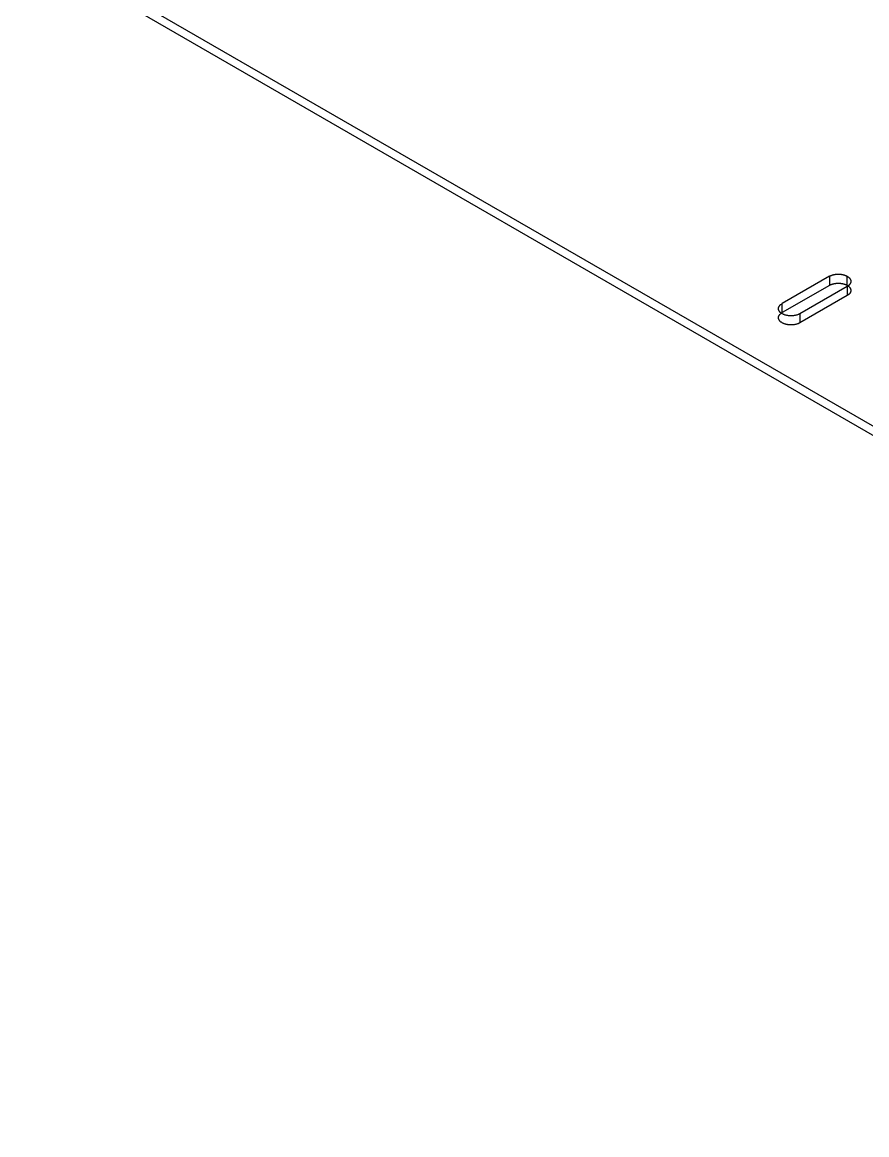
# Model space of a CAD drawing. Header units: inches. Extents: x 4 to 268, y 4 to 172.
# Drawn here: x 72.22 to 78.7, y 17.67 to 26.21 of the extents above; entities that cross this region are included whole.
import ezdxf

# ---------------------------------------------------------------- set-up
doc = ezdxf.new("R2010")
doc.units = ezdxf.units.IN
doc.header["$MEASUREMENT"] = 0

msp = doc.modelspace()

# ---------------------------------------------------------------- linework, layer by layer
at = {"layer": 'OUTLINE'}
for p, q in [((72.2222, 26.8785), (88.0561, 17.7365)), ((72.2222, 26.8086), (88.0561, 17.6667)), ((78.4249, 24.2633), (78.4267, 24.2642)), ((78.4267, 24.2642), (78.4286, 24.265)), ((78.4286, 24.265), (78.4305, 24.2658)), ((78.4305, 24.2658), (78.4325, 24.2666)), ((78.4325, 24.2666), (78.4345, 24.2673)), ((78.4345, 24.2673), (78.4365, 24.268)), ((78.4365, 24.268), (78.4385, 24.2687)), ((78.4385, 24.2687), (78.4406, 24.2694)), ((78.4406, 24.2694), (78.4427, 24.27)), ((78.4427, 24.27), (78.4448, 24.2706)), ((78.4448, 24.2706), (78.4469, 24.2712)), ((78.4469, 24.2712), (78.4491, 24.2717)), ((78.4491, 24.2717), (78.4513, 24.2722)), ((78.4513, 24.2722), (78.4535, 24.2727)), ((78.4535, 24.2727), (78.4557, 24.2731)), ((78.4557, 24.2731), (78.458, 24.2735)), ((78.458, 24.2735), (78.4603, 24.2739)), ((78.4603, 24.2739), (78.4625, 24.2743)), ((78.4625, 24.2743), (78.4648, 24.2746)), ((78.4648, 24.2746), (78.4672, 24.2749)), ((78.4672, 24.2749), (78.4695, 24.2751)), ((78.4695, 24.2751), (78.4718, 24.2753)), ((78.4718, 24.2753), (78.4741, 24.2755)), ((78.4741, 24.2755), (78.4765, 24.2757)), ((78.4765, 24.2757), (78.4788, 24.2758)), ((78.4788, 24.2758), (78.4812, 24.2759)), ((78.4812, 24.2759), (78.4836, 24.2759)), ((78.4836, 24.2759), (78.4859, 24.2759)), ((78.4859, 24.2759), (78.4883, 24.2759)), ((78.4883, 24.2759), (78.4906, 24.2759)), ((78.4906, 24.2759), (78.493, 24.2758)), ((78.493, 24.2758), (78.4953, 24.2757)), ((78.4953, 24.2757), (78.4977, 24.2755)), ((78.4977, 24.2755), (78.5, 24.2753)), ((78.5, 24.2753), (78.5024, 24.2751)), ((78.5024, 24.2751), (78.5047, 24.2749)), ((78.5047, 24.2749), (78.507, 24.2746)), ((78.507, 24.2746), (78.5093, 24.2743)), ((78.5093, 24.2743), (78.5116, 24.2739)), ((78.5116, 24.2739), (78.5138, 24.2735)), ((78.5138, 24.2735), (78.5161, 24.2731)), ((78.5161, 24.2731), (78.5183, 24.2727)), ((78.5183, 24.2727), (78.5205, 24.2722)), ((78.5205, 24.2722), (78.5227, 24.2717)), ((78.5227, 24.2717), (78.5249, 24.2712)), ((78.5249, 24.2712), (78.527, 24.2706)), ((78.527, 24.2706), (78.5292, 24.27)), ((78.5292, 24.27), (78.5313, 24.2694)), ((78.5313, 24.2694), (78.5333, 24.2687)), ((78.5333, 24.2687), (78.5354, 24.268)), ((78.5354, 24.268), (78.5374, 24.2673)), ((78.5374, 24.2673), (78.5394, 24.2666)), ((78.5394, 24.2666), (78.5413, 24.2658)), ((78.5413, 24.2658), (78.5432, 24.265)), ((78.5432, 24.265), (78.5451, 24.2642)), ((78.5451, 24.2642), (78.5469, 24.2633)), ((78.4179, 24.2597), (78.0551, 24.0502)), ((78.4179, 24.1898), (78.0551, 23.9804)), ((78.5539, 24.1811), (78.1911, 23.9716)), ((78.4179, 24.2597), (78.4196, 24.2606)), ((78.4179, 24.2597), (78.4179, 24.1898)), ((78.4179, 24.1898), (78.4196, 24.1908)), ((78.4196, 24.2606), (78.4213, 24.2615)), ((78.4196, 24.1908), (78.4213, 24.1917)), ((78.4213, 24.2615), (78.4231, 24.2624)), ((78.4213, 24.1917), (78.4231, 24.1926)), ((78.4231, 24.2624), (78.4249, 24.2633)), ((78.4231, 24.1926), (78.4249, 24.1935)), ((78.4249, 24.1935), (78.4267, 24.1944)), ((78.4267, 24.1944), (78.4286, 24.1952)), ((78.4286, 24.1952), (78.4305, 24.196)), ((78.4305, 24.196), (78.4325, 24.1968)), ((78.4325, 24.1968), (78.4345, 24.1975)), ((78.4345, 24.1975), (78.4365, 24.1982)), ((78.4365, 24.1982), (78.4385, 24.1989)), ((78.4385, 24.1989), (78.4406, 24.1996)), ((78.4406, 24.1996), (78.4427, 24.2002)), ((78.4427, 24.2002), (78.4448, 24.2008)), ((78.4448, 24.2008), (78.4469, 24.2013)), ((78.4469, 24.2013), (78.4491, 24.2019)), ((78.4491, 24.2019), (78.4513, 24.2024)), ((78.4513, 24.2024), (78.4535, 24.2029)), ((78.4535, 24.2029), (78.4557, 24.2033)), ((78.4557, 24.2033), (78.458, 24.2037)), ((78.458, 24.2037), (78.4603, 24.2041)), ((78.4603, 24.2041), (78.4625, 24.2044)), ((78.4625, 24.2044), (78.4648, 24.2048)), ((78.4648, 24.2048), (78.4672, 24.205)), ((78.4672, 24.205), (78.4695, 24.2053)), ((78.4695, 24.2053), (78.4718, 24.2055)), ((78.4718, 24.2055), (78.4741, 24.2057)), ((78.4741, 24.2057), (78.4765, 24.2058)), ((78.4765, 24.2058), (78.4788, 24.206)), ((78.4788, 24.206), (78.4812, 24.206)), ((78.4812, 24.206), (78.4836, 24.2061)), ((78.4836, 24.2061), (78.4859, 24.2061)), ((78.4859, 24.2061), (78.4883, 24.2061)), ((78.4883, 24.2061), (78.4906, 24.206)), ((78.4906, 24.206), (78.493, 24.206)), ((78.493, 24.206), (78.4953, 24.2058)), ((78.4953, 24.2058), (78.4977, 24.2057)), ((78.4977, 24.2057), (78.5, 24.2055)), ((78.5, 24.2055), (78.5024, 24.2053)), ((78.5024, 24.2053), (78.5047, 24.205)), ((78.5047, 24.205), (78.507, 24.2048)), ((78.507, 24.2048), (78.5093, 24.2044)), ((78.5093, 24.2044), (78.5116, 24.2041)), ((78.5116, 24.2041), (78.5138, 24.2037)), ((78.5138, 24.2037), (78.5161, 24.2033)), ((78.5161, 24.2033), (78.5183, 24.2029)), ((78.5183, 24.2029), (78.5205, 24.2024)), ((78.5205, 24.2024), (78.5227, 24.2019)), ((78.5227, 24.2019), (78.5249, 24.2013)), ((78.5249, 24.2013), (78.527, 24.2008)), ((78.527, 24.2008), (78.5292, 24.2002)), ((78.5292, 24.2002), (78.5313, 24.1996)), ((78.5313, 24.1996), (78.5333, 24.1989)), ((78.5333, 24.1989), (78.5354, 24.1982)), ((78.5354, 24.1982), (78.5374, 24.1975)), ((78.5374, 24.1975), (78.5394, 24.1968)), ((78.5394, 24.1968), (78.5413, 24.196)), ((78.5413, 24.196), (78.5432, 24.1952)), ((78.5432, 24.1952), (78.5451, 24.1944)), ((78.5451, 24.1944), (78.5469, 24.1935)), ((78.5469, 24.2633), (78.5488, 24.2624)), ((78.5469, 24.1935), (78.5488, 24.1926)), ((78.5488, 24.2624), (78.5505, 24.2615)), ((78.5488, 24.1926), (78.5505, 24.1917)), ((78.5505, 24.2615), (78.5523, 24.2606)), ((78.5505, 24.1917), (78.5523, 24.1908)), ((78.5523, 24.2606), (78.5539, 24.2597)), ((78.5523, 24.1908), (78.5539, 24.1898)), ((78.5539, 24.2597), (78.5556, 24.2587)), ((78.5539, 24.1898), (78.5539, 24.2597)), ((78.5539, 24.1898), (78.5556, 24.1889)), ((78.5556, 24.1821), (78.5539, 24.1811)), ((78.5539, 24.1811), (78.5539, 24.1113)), ((78.5556, 24.2587), (78.5572, 24.2577)), ((78.5556, 24.1889), (78.5572, 24.1879)), ((78.5572, 24.1831), (78.5556, 24.1821)), ((78.5572, 24.2577), (78.5588, 24.2567)), ((78.5572, 24.1879), (78.5588, 24.1868)), ((78.5588, 24.1841), (78.5572, 24.1831)), ((78.5588, 24.2567), (78.5603, 24.2556)), ((78.5588, 24.1868), (78.5603, 24.1858)), ((78.5603, 24.1852), (78.5588, 24.1841)), ((78.5603, 24.2556), (78.5618, 24.2546)), ((78.5618, 24.1862), (78.5603, 24.1852)), ((78.5603, 24.1858), (78.5618, 24.1847)), ((78.5618, 24.2546), (78.5632, 24.2535)), ((78.5632, 24.1873), (78.5618, 24.1862)), ((78.5618, 24.1847), (78.5632, 24.1837)), ((78.5632, 24.2535), (78.5646, 24.2524)), ((78.5646, 24.1884), (78.5632, 24.1873)), ((78.5632, 24.1837), (78.5646, 24.1826)), ((78.5646, 24.2524), (78.5659, 24.2512)), ((78.5659, 24.1895), (78.5646, 24.1884)), ((78.5646, 24.1826), (78.5659, 24.1814)), ((78.5659, 24.2512), (78.5672, 24.2501)), ((78.5672, 24.1907), (78.5659, 24.1895)), ((78.5659, 24.1814), (78.5672, 24.1803)), ((78.5672, 24.2501), (78.5684, 24.2489)), ((78.5684, 24.1918), (78.5672, 24.1907)), ((78.5672, 24.1803), (78.5684, 24.1791)), ((78.5684, 24.2489), (78.5696, 24.2478)), ((78.5696, 24.193), (78.5684, 24.1918)), ((78.5684, 24.1791), (78.5696, 24.1779)), ((78.5696, 24.2478), (78.5708, 24.2466)), ((78.5708, 24.1942), (78.5696, 24.193)), ((78.5708, 24.2466), (78.5718, 24.2454)), ((78.5718, 24.1954), (78.5708, 24.1942)), ((78.5718, 24.2454), (78.5729, 24.2441)), ((78.5729, 24.1966), (78.5718, 24.1954)), ((78.5729, 24.2441), (78.5739, 24.2429)), ((78.5739, 24.1979), (78.5729, 24.1966)), ((78.5739, 24.2429), (78.5748, 24.2416)), ((78.5748, 24.1991), (78.5739, 24.1979)), ((78.5748, 24.2416), (78.5757, 24.2404)), ((78.5757, 24.2004), (78.5748, 24.1991)), ((78.5757, 24.2404), (78.5765, 24.2391)), ((78.5765, 24.2017), (78.5757, 24.2004)), ((78.5765, 24.2391), (78.5773, 24.2378)), ((78.5773, 24.203), (78.5765, 24.2017)), ((78.5773, 24.2378), (78.578, 24.2365)), ((78.578, 24.2043), (78.5773, 24.203)), ((78.578, 24.2365), (78.5786, 24.2352)), ((78.5786, 24.2056), (78.578, 24.2043)), ((78.5786, 24.2352), (78.5792, 24.2339)), ((78.5792, 24.2069), (78.5786, 24.2056)), ((78.5792, 24.2339), (78.5798, 24.2326)), ((78.5798, 24.2082), (78.5792, 24.2069)), ((78.5798, 24.2326), (78.5803, 24.2312)), ((78.5803, 24.2096), (78.5798, 24.2082)), ((78.5803, 24.2312), (78.5807, 24.2299)), ((78.5807, 24.2109), (78.5803, 24.2096)), ((78.5807, 24.2299), (78.5811, 24.2285)), ((78.5811, 24.2122), (78.5807, 24.2109)), ((78.5811, 24.2285), (78.5814, 24.2272)), ((78.5814, 24.2136), (78.5811, 24.2122)), ((78.5814, 24.2272), (78.5817, 24.2258)), ((78.5817, 24.2149), (78.5814, 24.2136)), ((78.5817, 24.2258), (78.5819, 24.2245)), ((78.5819, 24.2163), (78.5817, 24.2149)), ((78.5819, 24.2245), (78.582, 24.2231)), ((78.582, 24.2177), (78.5819, 24.2163)), ((78.582, 24.2231), (78.5821, 24.2218)), ((78.5821, 24.219), (78.582, 24.2177)), ((78.5821, 24.2218), (78.5821, 24.2204)), ((78.5821, 24.2204), (78.5821, 24.219)), ((78.5539, 24.1113), (78.1911, 23.9018)), ((78.5556, 24.1123), (78.5539, 24.1113)), ((78.5572, 24.1133), (78.5556, 24.1123)), ((78.5588, 24.1143), (78.5572, 24.1133)), ((78.5603, 24.1153), (78.5588, 24.1143)), ((78.5618, 24.1164), (78.5603, 24.1153)), ((78.5632, 24.1175), (78.5618, 24.1164)), ((78.5646, 24.1186), (78.5632, 24.1175)), ((78.5659, 24.1197), (78.5646, 24.1186)), ((78.5672, 24.1209), (78.5659, 24.1197)), ((78.5684, 24.122), (78.5672, 24.1209)), ((78.5696, 24.1232), (78.5684, 24.122)), ((78.5696, 24.1779), (78.5708, 24.1768)), ((78.5708, 24.1244), (78.5696, 24.1232)), ((78.5708, 24.1768), (78.5718, 24.1755)), ((78.5718, 24.1256), (78.5708, 24.1244)), ((78.5718, 24.1755), (78.5729, 24.1743)), ((78.5729, 24.1268), (78.5718, 24.1256)), ((78.5729, 24.1743), (78.5739, 24.1731)), ((78.5739, 24.1281), (78.5729, 24.1268)), ((78.5739, 24.1731), (78.5748, 24.1718)), ((78.5748, 24.1293), (78.5739, 24.1281)), ((78.5748, 24.1718), (78.5757, 24.1706)), ((78.5757, 24.1306), (78.5748, 24.1293)), ((78.5757, 24.1706), (78.5765, 24.1693)), ((78.5765, 24.1319), (78.5757, 24.1306)), ((78.5765, 24.1693), (78.5773, 24.168)), ((78.5773, 24.1331), (78.5765, 24.1319)), ((78.5773, 24.168), (78.578, 24.1667)), ((78.578, 24.1344), (78.5773, 24.1331)), ((78.578, 24.1667), (78.5786, 24.1654)), ((78.5786, 24.1358), (78.578, 24.1344)), ((78.5786, 24.1654), (78.5792, 24.1641)), ((78.5792, 24.1371), (78.5786, 24.1358)), ((78.5792, 24.1641), (78.5798, 24.1627)), ((78.5798, 24.1384), (78.5792, 24.1371)), ((78.5798, 24.1627), (78.5803, 24.1614)), ((78.5803, 24.1397), (78.5798, 24.1384)), ((78.5803, 24.1614), (78.5807, 24.1601)), ((78.5807, 24.1411), (78.5803, 24.1397)), ((78.5807, 24.1601), (78.5811, 24.1587)), ((78.5811, 24.1424), (78.5807, 24.1411)), ((78.5811, 24.1587), (78.5814, 24.1574)), ((78.5814, 24.1438), (78.5811, 24.1424)), ((78.5814, 24.1574), (78.5817, 24.156)), ((78.5817, 24.1451), (78.5814, 24.1438)), ((78.5817, 24.156), (78.5819, 24.1547)), ((78.5819, 24.1465), (78.5817, 24.1451)), ((78.5819, 24.1547), (78.582, 24.1533)), ((78.582, 24.1478), (78.5819, 24.1465)), ((78.582, 24.1533), (78.5821, 24.1519)), ((78.5821, 24.1492), (78.582, 24.1478)), ((78.5821, 24.1519), (78.5821, 24.1506)), ((78.5821, 24.1506), (78.5821, 24.1492)), ((78.0269, 24.0109), (78.027, 24.0136)), ((78.027, 24.0082), (78.0269, 24.0109)), ((78.027, 24.0136), (78.0274, 24.0164)), ((78.0274, 24.0055), (78.027, 24.0082)), ((78.0274, 24.0164), (78.028, 24.0191)), ((78.028, 24.0191), (78.0288, 24.0218)), ((78.0288, 24.0218), (78.0298, 24.0244)), ((78.0298, 24.0244), (78.0311, 24.027)), ((78.0311, 24.027), (78.0325, 24.0296)), ((78.0325, 24.0296), (78.0342, 24.0322)), ((78.0342, 24.0322), (78.0362, 24.0347)), ((78.0362, 24.0347), (78.0383, 24.0371)), ((78.0383, 24.0371), (78.0406, 24.0395)), ((78.0406, 24.0395), (78.0431, 24.0418)), ((78.0431, 24.0418), (78.0459, 24.044)), ((78.0459, 24.044), (78.0488, 24.0462)), ((78.0488, 24.0462), (78.0518, 24.0482)), ((78.0518, 24.0482), (78.0551, 24.0502)), ((78.0551, 23.9804), (78.0551, 24.0502)), ((78.0269, 23.9411), (78.027, 23.9438)), ((78.027, 23.9384), (78.0269, 23.9411)), ((78.027, 23.9438), (78.0274, 23.9465)), ((78.0274, 23.9357), (78.027, 23.9384)), ((78.028, 24.0028), (78.0274, 24.0055)), ((78.0274, 23.9465), (78.028, 23.9493)), ((78.028, 23.933), (78.0274, 23.9357)), ((78.0288, 24.0001), (78.028, 24.0028)), ((78.028, 23.9493), (78.0288, 23.9519)), ((78.0288, 23.9303), (78.028, 23.933)), ((78.0298, 23.9974), (78.0288, 24.0001)), ((78.0288, 23.9519), (78.0298, 23.9546)), ((78.0298, 23.9276), (78.0288, 23.9303)), ((78.0311, 23.9948), (78.0298, 23.9974)), ((78.0298, 23.9546), (78.0311, 23.9572)), ((78.0311, 23.925), (78.0298, 23.9276)), ((78.0325, 23.9922), (78.0311, 23.9948)), ((78.0311, 23.9572), (78.0325, 23.9598)), ((78.0325, 23.9224), (78.0311, 23.925)), ((78.0342, 23.9897), (78.0325, 23.9922)), ((78.0325, 23.9598), (78.0342, 23.9624)), ((78.0342, 23.9198), (78.0325, 23.9224)), ((78.0362, 23.9872), (78.0342, 23.9897)), ((78.0342, 23.9624), (78.0362, 23.9648)), ((78.0383, 23.9847), (78.0362, 23.9872)), ((78.0362, 23.9648), (78.0383, 23.9673)), ((78.0406, 23.9824), (78.0383, 23.9847)), ((78.0383, 23.9673), (78.0406, 23.9697)), ((78.0431, 23.9801), (78.0406, 23.9824)), ((78.0406, 23.9697), (78.0431, 23.972)), ((78.0459, 23.9778), (78.0431, 23.9801)), ((78.0431, 23.972), (78.0459, 23.9742)), ((78.0488, 23.9757), (78.0459, 23.9778)), ((78.0459, 23.9742), (78.0488, 23.9763)), ((78.0488, 23.9763), (78.0518, 23.9784)), ((78.0518, 23.9736), (78.0488, 23.9757)), ((78.0518, 23.9784), (78.0551, 23.9804)), ((78.0551, 23.9716), (78.0518, 23.9736)), ((78.0585, 23.9698), (78.0551, 23.9716)), ((78.0621, 23.968), (78.0585, 23.9698)), ((78.0658, 23.9663), (78.0621, 23.968)), ((78.0697, 23.9647), (78.0658, 23.9663)), ((78.0737, 23.9633), (78.0697, 23.9647)), ((78.0778, 23.9619), (78.0737, 23.9633)), ((78.082, 23.9607), (78.0778, 23.9619)), ((78.0863, 23.9596), (78.082, 23.9607)), ((78.0907, 23.9586), (78.0863, 23.9596)), ((78.0952, 23.9578), (78.0907, 23.9586)), ((78.0997, 23.957), (78.0952, 23.9578)), ((78.1044, 23.9564), (78.0997, 23.957)), ((78.109, 23.956), (78.1044, 23.9564)), ((78.1137, 23.9556), (78.109, 23.956)), ((78.1184, 23.9554), (78.1137, 23.9556)), ((78.1231, 23.9554), (78.1184, 23.9554)), ((78.1278, 23.9554), (78.1231, 23.9554)), ((78.1326, 23.9556), (78.1278, 23.9554)), ((78.1372, 23.956), (78.1326, 23.9556)), ((78.1419, 23.9564), (78.1372, 23.956)), ((78.1465, 23.957), (78.1419, 23.9564)), ((78.151, 23.9578), (78.1465, 23.957)), ((78.1555, 23.9586), (78.151, 23.9578)), ((78.1599, 23.9596), (78.1555, 23.9586)), ((78.1643, 23.9607), (78.1599, 23.9596)), ((78.1685, 23.9619), (78.1643, 23.9607)), ((78.1726, 23.9633), (78.1685, 23.9619)), ((78.1766, 23.9647), (78.1726, 23.9633)), ((78.1804, 23.9663), (78.1766, 23.9647)), ((78.1842, 23.968), (78.1804, 23.9663)), ((78.1877, 23.9698), (78.1842, 23.968)), ((78.1911, 23.9716), (78.1877, 23.9698)), ((78.1911, 23.9716), (78.1911, 23.9018)), ((78.0362, 23.9174), (78.0342, 23.9198)), ((78.0383, 23.9149), (78.0362, 23.9174)), ((78.0406, 23.9125), (78.0383, 23.9149)), ((78.0431, 23.9102), (78.0406, 23.9125)), ((78.0459, 23.908), (78.0431, 23.9102)), ((78.0488, 23.9059), (78.0459, 23.908)), ((78.0518, 23.9038), (78.0488, 23.9059)), ((78.0551, 23.9018), (78.0518, 23.9038)), ((78.0585, 23.8999), (78.0551, 23.9018)), ((78.0621, 23.8982), (78.0585, 23.8999)), ((78.0658, 23.8965), (78.0621, 23.8982)), ((78.0697, 23.8949), (78.0658, 23.8965)), ((78.0737, 23.8935), (78.0697, 23.8949)), ((78.0778, 23.8921), (78.0737, 23.8935)), ((78.082, 23.8909), (78.0778, 23.8921)), ((78.0863, 23.8898), (78.082, 23.8909)), ((78.0907, 23.8888), (78.0863, 23.8898)), ((78.0952, 23.888), (78.0907, 23.8888)), ((78.0997, 23.8872), (78.0952, 23.888)), ((78.1044, 23.8866), (78.0997, 23.8872)), ((78.109, 23.8862), (78.1044, 23.8866)), ((78.1137, 23.8858), (78.109, 23.8862)), ((78.1184, 23.8856), (78.1137, 23.8858)), ((78.1231, 23.8856), (78.1184, 23.8856)), ((78.1278, 23.8856), (78.1231, 23.8856)), ((78.1326, 23.8858), (78.1278, 23.8856)), ((78.1372, 23.8862), (78.1326, 23.8858)), ((78.1419, 23.8866), (78.1372, 23.8862)), ((78.1465, 23.8872), (78.1419, 23.8866)), ((78.151, 23.888), (78.1465, 23.8872)), ((78.1555, 23.8888), (78.151, 23.888)), ((78.1599, 23.8898), (78.1555, 23.8888)), ((78.1643, 23.8909), (78.1599, 23.8898)), ((78.1685, 23.8921), (78.1643, 23.8909)), ((78.1726, 23.8935), (78.1685, 23.8921)), ((78.1766, 23.8949), (78.1726, 23.8935)), ((78.1804, 23.8965), (78.1766, 23.8949)), ((78.1842, 23.8982), (78.1804, 23.8965)), ((78.1877, 23.8999), (78.1842, 23.8982)), ((78.1911, 23.9018), (78.1877, 23.8999))]:
    msp.add_line(p, q, dxfattribs=at)

doc.saveas('drawing.dxf')
